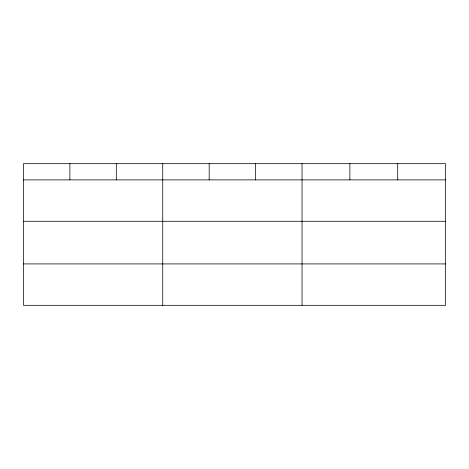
<?xml version="1.0" encoding="UTF-8"?>
<svg xmlns="http://www.w3.org/2000/svg" width="469" height="469" viewBox="0 0 469 469"><rect width="100%" height="100%" fill="white"/><g stroke="black" fill="none" stroke-linecap="round" stroke-linejoin="round"><path stroke-width="0.7" d="M445.55 221.274L445.55 163.681L23.45 163.681L23.45 305.319L445.55 305.319L445.55 221.274L23.45 221.274M23.45 179.885L445.55 179.885M23.45 263.924L445.55 263.924M397.712 163.681L397.712 179.885M349.874 163.681L349.874 179.885M302.036 163.681L302.036 305.319M255.605 163.681L255.605 179.885M209.174 163.681L209.174 179.885M162.743 163.681L162.743 305.319M116.312 163.681L116.312 179.885M69.881 163.681L69.881 179.885"/></g></svg>
